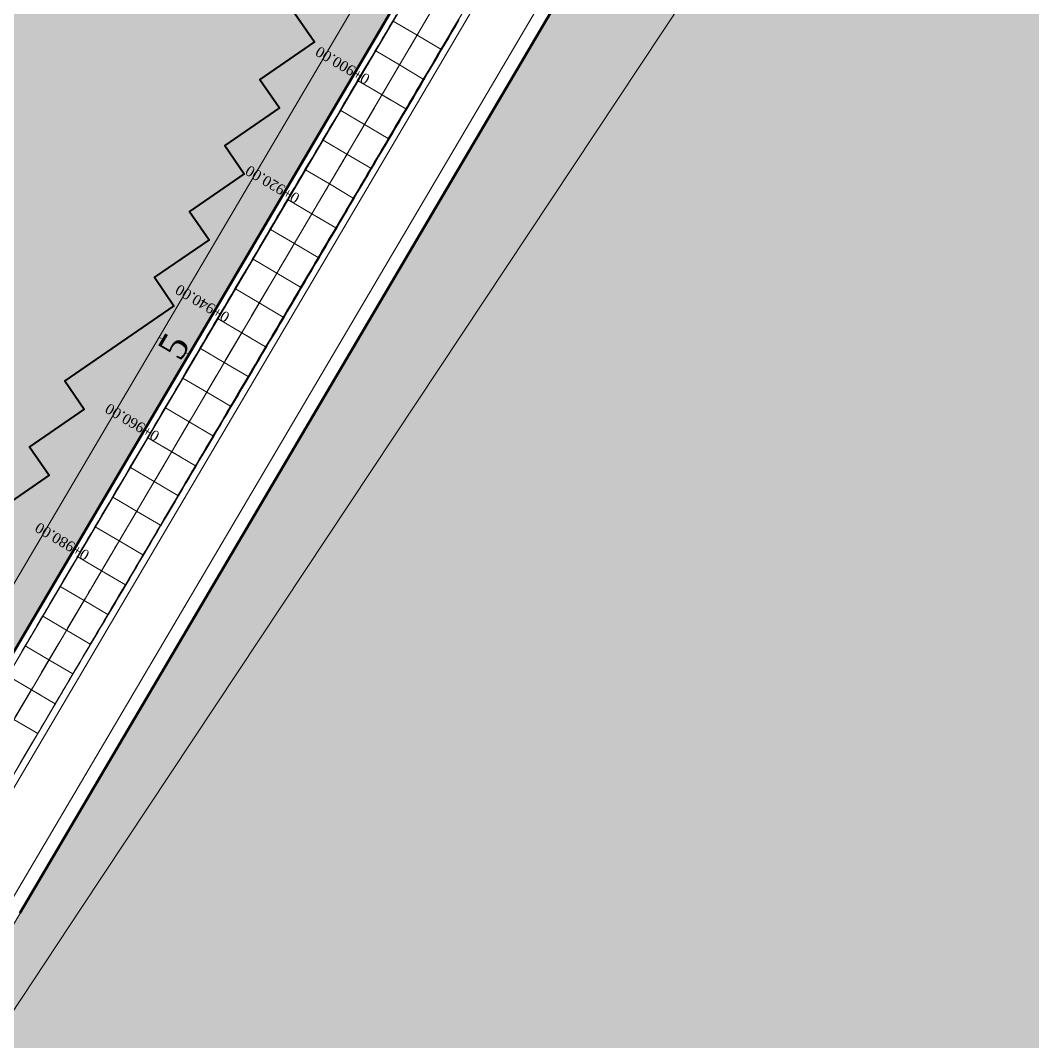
# Model space of a CAD drawing. Header units: metres. Extents: x 478603 to 489313, y 4282657 to 4289463.
# Drawn here: x 479751.8 to 479898.4, y 4286975 to 4287122.8 of the extents above; entities that cross this region are included whole.
import ezdxf

# ---------------------------------------------------------------- set-up
doc = ezdxf.new("R2010")
doc.units = ezdxf.units.M
for name, color, linetype, lineweight in [('ADAKENARI', 18, 'Continuous', 0), ('EKS_5', 5, 'Continuous', 0), ('EKSENLER', 3, 'Continuous', 0), ('HDA_5', 30, 'Continuous', 0), ('HDO_5', 30, 'Continuous', 0), ('KALDIRIM', 11, 'Continuous', 0), ('KDA_5', 150, 'Continuous', 20), ('KDO_5', 150, 'Continuous', 20), ('KYA_5', 1, 'Continuous', 20), ('KYO_5', 1, 'Continuous', 20), ('PARSEL_ALAN', 254, 'Continuous', 0), ('PARSEL_SERA_ALAN', 9, 'Continuous', 40), ('PL_ALİNMAN', 1, 'Continuous', 0), ('PL_ENKESIT', 1, 'Continuous', 0), ('PL_KM', 4, 'Continuous', 0), ('PL_KMYAZI', 30, 'Continuous', 0), ('REFUJ', 63, 'Continuous', 0), ('REVIZE_ONERI_KAM_SNR', 9, 'Continuous', 0), ('ROL_CEPHE', 1, 'Continuous', 0), ('SEV_KYA_HDA', 3, 'Continuous', 0), ('SEV_KYO_HDO', 3, 'Continuous', 0), ('SEV_YKA_KDA', 3, 'Continuous', 0), ('SEV_YKO_KDO', 3, 'Continuous', 0), ('SNR_PLANONAMAA', 233, 'Continuous', 0), ('SNR_YAPIYAK', 18, 'Continuous', 0), ('YKA_5', 33, 'Continuous', 0), ('YKO_5', 33, 'Continuous', 0)]:
    doc.layers.add(name, color=color, linetype=linetype, lineweight=lineweight)
doc.styles.get("Standard").update_dxf_attribs({"font": 'times.ttf'})

msp = doc.modelspace()

# ---------------------------------------------------------------- hatches: boundary and pattern name
at = {"layer": 'PARSEL_ALAN'}
msp.add_hatch(color=256, dxfattribs=at).paths.add_polyline_path([(479643.93, 4287398.76), (479817.89, 4287145.2), (479734.47, 4287003.69), (479687.04, 4286923.22), (479673.05, 4286922.16), (479430.43, 4287218.47), (479426.93, 4287224.91), (479426.05, 4287231.31), (479427.41, 4287242.55), (479428.4, 4287247.28), (479432.51, 4287253.46)])
at = {"layer": 'PARSEL_SERA_ALAN'}
msp.add_hatch(color=256, dxfattribs=at).paths.add_polyline_path([(479636.23, 4287387.16), (479642.76, 4287391.64), (479809.65, 4287148.38), (479801.73, 4287142.95), (479804.56, 4287138.83), (479796.64, 4287133.4), (479799.47, 4287129.27), (479791.55, 4287123.84), (479794.38, 4287119.72), (479786.47, 4287114.29), (479789.3, 4287110.16), (479781.38, 4287104.73), (479784.21, 4287100.61), (479776.29, 4287095.18), (479779.12, 4287091.06), (479771.2, 4287085.63), (479774.03, 4287081.5), (479758.2, 4287070.64), (479761.03, 4287066.52), (479753.11, 4287061.09), (479755.94, 4287056.96), (479748.03, 4287051.53), (479750.85, 4287047.41), (479742.94, 4287041.98), (479745.77, 4287037.86), (479737.85, 4287032.43), (479740.68, 4287028.3), (479732.76, 4287022.87), (479735.59, 4287018.75), (479727.68, 4287013.32), (479730.5, 4287009.19), (479722.59, 4287003.76), (479725.42, 4286999.64), (479717.5, 4286994.21), (479720.33, 4286990.09), (479704.5, 4286979.23), (479707.33, 4286975.1), (479699.41, 4286969.67), (479702.24, 4286965.55), (479694.32, 4286960.12), (479697.15, 4286955.99), (479689.24, 4286950.56), (479692.06, 4286946.44), (479684.15, 4286941.01), (479686.98, 4286936.89), (479679.06, 4286931.46), (479650.77, 4286972.69), (479642.86, 4286967.25), (479577.8, 4287062.08), (479569.88, 4287056.65), (479507.65, 4287147.36), (479499.74, 4287141.93), (479434.68, 4287236.75), (479442.6, 4287242.19), (479436.94, 4287250.43)])
at = {"layer": 'REVIZE_ONERI_KAM_SNR'}
msp.add_hatch(color=256, dxfattribs=at).paths.add_polyline_path([(480391.37, 4287736.67), (479958.38, 4287021.55), (479846.66, 4286823.22), (479817.89, 4286807.32), (479678.54, 4286593.14), (479667.02, 4286563.36), (479171.87, 4285664.49), (479060.05, 4285423.5), (478955.18, 4285211.94), (478971.57, 4285181.44), (478973.58, 4285138.06), (478896.83, 4284994.41), (478884.26, 4284953.22), (478871.38, 4284822.15), (478829.64, 4284818.29), (478829.64, 4284859.4), (478806.79, 4284865.48), (478716.87, 4284674.35), (478705.55, 4284645.23), (478602.86, 4284697.15), (478665.09, 4284834.56), (478661.84, 4284859.59), (478721.27, 4284982.03), (478734.09, 4284989.86), (478857.78, 4285241.35), (478838.86, 4285277.85), (478831.67, 4285382.6), (478866.61, 4285387.39), (478882.65, 4285289.09), (479341.44, 4286225.89), (479492.42, 4286515.34), (479668.69, 4286852.71), (479834.72, 4287134.36), (480316.15, 4287820.51), (480353.75, 4287856.55), (480321.39, 4287969.42), (480358.64, 4287985.06), (480384.47, 4287906.35), (480463.86, 4288018.44), (480598.66, 4288207.44), (480775.09, 4288481.28), (480856.22, 4288581.77), (481195.87, 4289025.92), (481277.92, 4288967.09), (481191.32, 4288856.62), (480684.78, 4288177.97), (480420.91, 4287781.11), (480447.15, 4287667.53), (480456.56, 4287584.46), (480422.31, 4287581.55), (480417.61, 4287623.09), (480404.49, 4287679.88)])

# ---------------------------------------------------------------- linework, layer by layer
at = {"layer": 'ADAKENARI', "lineweight": 200}
for p, q in [((479817.89, 4287145.2), (479734.47, 4287003.69)), ((479751.7, 4286993.54), (479834.72, 4287134.36))]:
    msp.add_line(p, q, dxfattribs=at)
at = {"layer": 'EKS_5'}
for p in [(479809.25, 4287120.68, 931.88), (479806.71, 4287116.37, 931.89), (479804.17, 4287112.07, 931.9), (479801.63, 4287107.76, 931.91), (479799.09, 4287103.45, 931.92), (479796.55, 4287099.14, 931.93), (479794.01, 4287094.84, 931.94), (479791.47, 4287090.53, 931.95), (479788.93, 4287086.22, 931.96), (479786.39, 4287081.92, 931.98), (479783.85, 4287077.61, 931.99), (479781.31, 4287073.3, 932), (479778.77, 4287068.99, 932.01), (479776.24, 4287064.69, 932.02), (479773.7, 4287060.38, 932.03), (479771.16, 4287056.07, 932.04), (479768.62, 4287051.76, 932.05), (479766.08, 4287047.46, 932.06), (479763.54, 4287043.15, 932.07), (479761, 4287038.84, 932.08), (479758.46, 4287034.54, 932.09), (479755.92, 4287030.23, 932.1), (479753.38, 4287025.92, 932.11)]:
    msp.add_point(p, dxfattribs=at)
at = {"layer": 'EKSENLER'}
msp.add_line((479738.98, 4287001.49), (479822.1, 4287142.49), dxfattribs=at)
at = {"layer": 'HDA_5'}
msp.add_polyline3d([(479806.3, 4287123.58, 931.75), (479805.79, 4287122.72, 931.75), (479805.28, 4287121.86, 931.75), (479804.78, 4287120.99, 931.76), (479804.27, 4287120.13, 931.76), (479803.76, 4287119.27, 931.76), (479803.25, 4287118.41, 931.76), (479802.74, 4287117.55, 931.76), (479802.24, 4287116.69, 931.77), (479801.73, 4287115.83, 931.77), (479801.22, 4287114.96, 931.77), (479800.71, 4287114.1, 931.77), (479800.2, 4287113.24, 931.77), (479799.7, 4287112.38, 931.78), (479799.19, 4287111.52, 931.78), (479798.68, 4287110.66, 931.78), (479798.17, 4287109.8, 931.78), (479797.67, 4287108.93, 931.79), (479797.16, 4287108.07, 931.79), (479796.65, 4287107.21, 931.79), (479796.14, 4287106.35, 931.79), (479795.63, 4287105.49, 931.79), (479795.13, 4287104.63, 931.8), (479794.62, 4287103.77, 931.8), (479794.11, 4287102.9, 931.8), (479793.6, 4287102.04, 931.8), (479793.09, 4287101.18, 931.8), (479792.59, 4287100.32, 931.81), (479792.08, 4287099.46, 931.81), (479791.57, 4287098.6, 931.81), (479791.06, 4287097.74, 931.81), (479790.56, 4287096.87, 931.81), (479790.05, 4287096.01, 931.82), (479789.54, 4287095.15, 931.82), (479789.03, 4287094.29, 931.82), (479788.52, 4287093.43, 931.82), (479788.02, 4287092.57, 931.82), (479787.51, 4287091.71, 931.83), (479787, 4287090.84, 931.83), (479786.49, 4287089.98, 931.83), (479785.99, 4287089.12, 931.83), (479785.48, 4287088.26, 931.83), (479784.97, 4287087.4, 931.84), (479784.46, 4287086.54, 931.84), (479783.95, 4287085.68, 931.84), (479783.45, 4287084.81, 931.84), (479782.94, 4287083.95, 931.85), (479782.43, 4287083.09, 931.85), (479781.92, 4287082.23, 931.85), (479781.41, 4287081.37, 931.85), (479780.91, 4287080.51, 931.85), (479780.4, 4287079.64, 931.86), (479779.89, 4287078.78, 931.86), (479779.38, 4287077.92, 931.86), (479778.88, 4287077.06, 931.86), (479778.37, 4287076.2, 931.86), (479777.86, 4287075.34, 931.87), (479777.35, 4287074.48, 931.87), (479776.84, 4287073.61, 931.87), (479776.34, 4287072.75, 931.87), (479775.83, 4287071.89, 931.87), (479775.32, 4287071.03, 931.88), (479774.81, 4287070.17, 931.88), (479774.3, 4287069.31, 931.88), (479773.8, 4287068.45, 931.88), (479773.29, 4287067.58, 931.88), (479772.78, 4287066.72, 931.89), (479772.27, 4287065.86, 931.89), (479771.77, 4287065, 931.89), (479771.26, 4287064.14, 931.89), (479770.75, 4287063.28, 931.89), (479770.24, 4287062.42, 931.9), (479769.73, 4287061.55, 931.9), (479769.23, 4287060.69, 931.9), (479768.72, 4287059.83, 931.9), (479768.21, 4287058.97, 931.9), (479767.7, 4287058.11, 931.91), (479767.2, 4287057.25, 931.91), (479766.69, 4287056.39, 931.91), (479766.18, 4287055.52, 931.91), (479765.67, 4287054.66, 931.92), (479765.16, 4287053.8, 931.92), (479764.66, 4287052.94, 931.92), (479764.15, 4287052.08, 931.92), (479763.64, 4287051.22, 931.92), (479763.13, 4287050.36, 931.93), (479762.62, 4287049.49, 931.93), (479762.12, 4287048.63, 931.93), (479761.61, 4287047.77, 931.93), (479761.1, 4287046.91, 931.93), (479760.59, 4287046.05, 931.94), (479760.09, 4287045.19, 931.94), (479759.58, 4287044.33, 931.94), (479759.07, 4287043.46, 931.94), (479758.56, 4287042.6, 931.94), (479758.05, 4287041.74, 931.95), (479757.55, 4287040.88, 931.95), (479757.04, 4287040.02, 931.95), (479756.53, 4287039.16, 931.95), (479756.02, 4287038.3, 931.95), (479755.51, 4287037.43, 931.96), (479755.01, 4287036.57, 931.96), (479754.64, 4287035.96, 931.99)], dxfattribs=at)
for p in [(479805.79, 4287122.72, 931.75), (479803.25, 4287118.41, 931.76), (479800.71, 4287114.1, 931.77), (479798.17, 4287109.8, 931.78), (479795.63, 4287105.49, 931.79), (479793.09, 4287101.18, 931.8), (479790.56, 4287096.87, 931.81), (479788.02, 4287092.57, 931.82), (479785.48, 4287088.26, 931.83), (479782.94, 4287083.95, 931.85), (479780.4, 4287079.64, 931.86), (479777.86, 4287075.34, 931.87), (479775.32, 4287071.03, 931.88), (479772.78, 4287066.72, 931.89), (479770.24, 4287062.42, 931.9), (479767.7, 4287058.11, 931.91), (479765.16, 4287053.8, 931.92), (479762.62, 4287049.49, 931.93), (479760.09, 4287045.19, 931.94), (479757.55, 4287040.88, 931.95), (479755.01, 4287036.57, 931.96)]:
    msp.add_point(p, dxfattribs=at)
at = {"layer": 'HDO_5'}
msp.add_polyline3d([(479815.24, 4287122.95, 931.74), (479814.73, 4287122.09, 931.74), (479814.22, 4287121.23, 931.75), (479813.72, 4287120.37, 931.75), (479813.21, 4287119.51, 931.75), (479812.7, 4287118.64, 931.75), (479812.19, 4287117.78, 931.75), (479811.68, 4287116.92, 931.76), (479811.18, 4287116.06, 931.76), (479810.67, 4287115.2, 931.76), (479810.16, 4287114.34, 931.76), (479809.65, 4287113.48, 931.76), (479809.14, 4287112.61, 931.77), (479808.64, 4287111.75, 931.77), (479808.13, 4287110.89, 931.77), (479807.62, 4287110.03, 931.77), (479807.11, 4287109.17, 931.77), (479806.61, 4287108.31, 931.78), (479806.1, 4287107.45, 931.78), (479805.59, 4287106.58, 931.78), (479805.08, 4287105.72, 931.78), (479804.57, 4287104.86, 931.79), (479804.07, 4287104, 931.79), (479803.56, 4287103.14, 931.79), (479803.05, 4287102.28, 931.79), (479802.54, 4287101.42, 931.79), (479802.03, 4287100.55, 931.8), (479801.53, 4287099.69, 931.8), (479801.02, 4287098.83, 931.8), (479800.51, 4287097.97, 931.8), (479800, 4287097.11, 931.8), (479799.5, 4287096.25, 931.81), (479798.99, 4287095.39, 931.81), (479798.48, 4287094.52, 931.81), (479797.97, 4287093.66, 931.81), (479797.46, 4287092.8, 931.81), (479796.96, 4287091.94, 931.82), (479796.45, 4287091.08, 931.82), (479795.94, 4287090.22, 931.82), (479795.43, 4287089.36, 931.82), (479794.93, 4287088.49, 931.82), (479794.42, 4287087.63, 931.83), (479793.91, 4287086.77, 931.83), (479793.4, 4287085.91, 931.83), (479792.89, 4287085.05, 931.83), (479792.39, 4287084.19, 931.83), (479791.88, 4287083.33, 931.84), (479791.37, 4287082.46, 931.84), (479790.86, 4287081.6, 931.84), (479790.35, 4287080.74, 931.84), (479789.85, 4287079.88, 931.85), (479789.34, 4287079.02, 931.85), (479788.83, 4287078.16, 931.85), (479788.32, 4287077.3, 931.85), (479787.82, 4287076.43, 931.85), (479787.31, 4287075.57, 931.86), (479786.8, 4287074.71, 931.86), (479786.29, 4287073.85, 931.86), (479785.78, 4287072.99, 931.86), (479785.28, 4287072.13, 931.86), (479784.77, 4287071.26, 931.87), (479784.26, 4287070.4, 931.87), (479783.75, 4287069.54, 931.87), (479783.25, 4287068.68, 931.87), (479782.74, 4287067.82, 931.87), (479782.23, 4287066.96, 931.88), (479781.72, 4287066.1, 931.88), (479781.21, 4287065.23, 931.88), (479780.71, 4287064.37, 931.88), (479780.2, 4287063.51, 931.88), (479779.69, 4287062.65, 931.89), (479779.18, 4287061.79, 931.89), (479778.67, 4287060.93, 931.89), (479778.17, 4287060.07, 931.89), (479777.66, 4287059.2, 931.89), (479777.15, 4287058.34, 931.9), (479776.64, 4287057.48, 931.9), (479776.14, 4287056.62, 931.9), (479775.63, 4287055.76, 931.9), (479775.12, 4287054.9, 931.9), (479774.61, 4287054.04, 931.91), (479774.1, 4287053.17, 931.91), (479773.6, 4287052.31, 931.91), (479773.09, 4287051.45, 931.91), (479772.58, 4287050.59, 931.92), (479772.07, 4287049.73, 931.92), (479771.56, 4287048.87, 931.92), (479771.06, 4287048.01, 931.92), (479770.55, 4287047.14, 931.92), (479770.04, 4287046.28, 931.93), (479769.53, 4287045.42, 931.93), (479769.03, 4287044.56, 931.93), (479768.52, 4287043.7, 931.93), (479768.01, 4287042.84, 931.93), (479767.5, 4287041.98, 931.94), (479766.99, 4287041.11, 931.94), (479766.49, 4287040.25, 931.94), (479765.98, 4287039.39, 931.94), (479765.47, 4287038.53, 931.94), (479764.96, 4287037.67, 931.95), (479764.46, 4287036.81, 931.95), (479763.95, 4287035.95, 931.95), (479763.44, 4287035.08, 931.95), (479762.93, 4287034.22, 931.95), (479762.42, 4287033.36, 931.96), (479761.92, 4287032.5, 931.96), (479761.41, 4287031.64, 931.96), (479760.9, 4287030.78, 931.96), (479760.39, 4287029.92, 931.96), (479759.88, 4287029.05, 931.97), (479759.38, 4287028.19, 931.97), (479758.87, 4287027.33, 931.97), (479758.36, 4287026.47, 931.97), (479757.85, 4287025.61, 931.97), (479757.35, 4287024.75, 931.98), (479756.84, 4287023.88, 931.98), (479755.6, 4287021.79, 932.06)], dxfattribs=at)
for p in [(479812.7, 4287118.64, 931.75), (479810.16, 4287114.34, 931.76), (479807.62, 4287110.03, 931.77), (479805.08, 4287105.72, 931.78), (479802.54, 4287101.42, 931.79), (479800, 4287097.11, 931.8), (479797.46, 4287092.8, 931.81), (479794.93, 4287088.49, 931.82), (479792.39, 4287084.19, 931.83), (479789.85, 4287079.88, 931.85), (479787.31, 4287075.57, 931.86), (479784.77, 4287071.26, 931.87), (479782.23, 4287066.96, 931.88), (479779.69, 4287062.65, 931.89), (479777.15, 4287058.34, 931.9), (479774.61, 4287054.04, 931.91), (479772.07, 4287049.73, 931.92), (479769.53, 4287045.42, 931.93), (479766.99, 4287041.11, 931.94), (479764.46, 4287036.81, 931.95), (479761.92, 4287032.5, 931.96), (479759.38, 4287028.19, 931.97), (479756.84, 4287023.88, 931.98)]:
    msp.add_point(p, dxfattribs=at)
at = {"layer": 'KALDIRIM'}
for p, q in [((479818.69, 4287144.59), (479735.34, 4287003.18)), ((479742.43, 4286999.46), (479825.47, 4287140.32)), ((479751.81, 4286993.72), (479789.61, 4287057.83))]:
    msp.add_line(p, q, dxfattribs=at)
at = {"layer": 'KDA_5'}
msp.add_polyline3d([(479753.34, 4287033.72, 932.02), (479753.2, 4287033.49, 932), (479753.06, 4287033.26, 931.98), (479752.92, 4287033.01, 931.95), (479752.74, 4287032.71, 931.93), (479752.47, 4287032.26, 931.89), (479752.05, 4287031.55, 931.87), (479751.54, 4287030.69, 931.85)], dxfattribs=at)
msp.add_point((479752.47, 4287032.26, 931.89), dxfattribs=at)
at = {"layer": 'KDO_5'}
msp.add_polyline3d([(479754.35, 4287019.69, 932.04), (479754.4, 4287019.77, 932.02), (479754.44, 4287019.83, 932.01), (479754.46, 4287019.87, 932), (479754.44, 4287019.83, 931.99), (479754.29, 4287019.58, 931.94), (479753.91, 4287018.94, 931.93), (479753.41, 4287018.08, 931.92), (479752.86, 4287017.15, 931.91), (479752.3, 4287016.21, 931.89), (479751.75, 4287015.28, 931.88)], dxfattribs=at)
msp.add_point((479754.29, 4287019.58, 931.94), dxfattribs=at)
at = {"layer": 'KYA_5'}
msp.add_polyline3d([(479806.23, 4287123.62, 932.54), (479805.72, 4287122.76, 932.55), (479805.21, 4287121.9, 932.56), (479804.7, 4287121.04, 932.58), (479804.2, 4287120.18, 932.6), (479803.69, 4287119.31, 932.61), (479803.18, 4287118.45, 932.63), (479802.67, 4287117.6, 932.67), (479802.15, 4287116.74, 932.72), (479801.64, 4287115.88, 932.76), (479801.13, 4287115.02, 932.81), (479800.62, 4287114.16, 932.85), (479800.12, 4287113.29, 932.78), (479799.61, 4287112.43, 932.72), (479799.11, 4287111.56, 932.65), (479798.61, 4287110.7, 932.59), (479798.11, 4287109.83, 932.52), (479797.6, 4287108.97, 932.55), (479797.09, 4287108.11, 932.58), (479796.58, 4287107.25, 932.6), (479796.07, 4287106.39, 932.63), (479795.56, 4287105.53, 932.66), (479795.05, 4287104.67, 932.69), (479794.54, 4287103.81, 932.72), (479794.03, 4287102.95, 932.75), (479793.52, 4287102.09, 932.78), (479793.01, 4287101.23, 932.81), (479792.5, 4287100.37, 932.81), (479791.99, 4287099.51, 932.82), (479791.48, 4287098.65, 932.82), (479790.98, 4287097.79, 932.83), (479790.47, 4287096.93, 932.83), (479789.96, 4287096.06, 932.81), (479789.46, 4287095.2, 932.78), (479788.95, 4287094.34, 932.76), (479788.45, 4287093.47, 932.73), (479787.94, 4287092.61, 932.71), (479787.43, 4287091.75, 932.69), (479786.93, 4287090.89, 932.67), (479786.42, 4287090.02, 932.66), (479785.92, 4287089.16, 932.64), (479785.41, 4287088.3, 932.62), (479784.9, 4287087.44, 932.63), (479784.39, 4287086.58, 932.65), (479783.88, 4287085.72, 932.66), (479783.38, 4287084.86, 932.67), (479782.87, 4287083.99, 932.68), (479782.36, 4287083.13, 932.7), (479781.85, 4287082.27, 932.71), (479781.34, 4287081.41, 932.73), (479780.83, 4287080.55, 932.75), (479780.32, 4287079.69, 932.77), (479779.81, 4287078.83, 932.74), (479779.31, 4287077.97, 932.72), (479778.8, 4287077.1, 932.69), (479778.3, 4287076.24, 932.67), (479777.79, 4287075.38, 932.64), (479777.29, 4287074.51, 932.62), (479776.78, 4287073.65, 932.59), (479776.28, 4287072.79, 932.57), (479775.77, 4287071.93, 932.54), (479775.27, 4287071.06, 932.52), (479774.76, 4287070.2, 932.5), (479774.25, 4287069.34, 932.48), (479773.75, 4287068.48, 932.46), (479773.24, 4287067.61, 932.45), (479772.73, 4287066.75, 932.43), (479772.23, 4287065.89, 932.42), (479771.72, 4287065.03, 932.42), (479771.21, 4287064.17, 932.41), (479770.71, 4287063.3, 932.4), (479770.2, 4287062.44, 932.4), (479769.69, 4287061.58, 932.39), (479769.19, 4287060.72, 932.38), (479768.68, 4287059.86, 932.37), (479768.17, 4287058.99, 932.37), (479767.66, 4287058.13, 932.36), (479767.16, 4287057.27, 932.36), (479766.65, 4287056.41, 932.36), (479766.14, 4287055.55, 932.36), (479765.63, 4287054.69, 932.36), (479765.13, 4287053.82, 932.35), (479764.62, 4287052.96, 932.35), (479764.11, 4287052.1, 932.35), (479763.6, 4287051.24, 932.35), (479763.1, 4287050.38, 932.34), (479762.59, 4287049.52, 932.34), (479762.08, 4287048.65, 932.33), (479761.57, 4287047.79, 932.32), (479761.07, 4287046.93, 932.31), (479760.56, 4287046.07, 932.3), (479760.05, 4287045.21, 932.3), (479759.55, 4287044.35, 932.27), (479759.05, 4287043.49, 932.24), (479758.54, 4287042.63, 932.21), (479758.04, 4287041.76, 932.18), (479757.53, 4287040.89, 932.15), (479757.01, 4287040, 932.12), (479756.49, 4287039.11, 932.08), (479755.97, 4287038.22, 932.05), (479755.46, 4287037.36, 932.02), (479755, 4287036.57, 931.99), (479754.62, 4287035.92, 931.99), (479754.29, 4287035.35, 932), (479753.97, 4287034.8, 932), (479753.65, 4287034.26, 932.01), (479753.34, 4287033.72, 932.02)], dxfattribs=at)
for p in [(479805.72, 4287122.76, 932.55), (479803.18, 4287118.45, 932.63), (479800.62, 4287114.16, 932.85), (479798.11, 4287109.83, 932.52), (479795.56, 4287105.53, 932.66), (479793.01, 4287101.23, 932.81), (479790.47, 4287096.93, 932.83), (479787.94, 4287092.61, 932.71), (479785.41, 4287088.3, 932.62), (479782.87, 4287083.99, 932.68), (479780.32, 4287079.69, 932.77), (479777.79, 4287075.38, 932.64), (479775.27, 4287071.06, 932.52), (479772.73, 4287066.75, 932.43), (479770.2, 4287062.44, 932.4), (479767.66, 4287058.13, 932.36), (479765.13, 4287053.82, 932.35), (479762.59, 4287049.52, 932.34), (479760.05, 4287045.21, 932.3), (479757.53, 4287040.89, 932.15), (479755, 4287036.57, 931.99)]:
    msp.add_point(p, dxfattribs=at)
at = {"layer": 'KYO_5'}
msp.add_polyline3d([(479815.35, 4287122.89, 933), (479814.84, 4287122.03, 933.01), (479814.33, 4287121.16, 933.02), (479813.83, 4287120.3, 933.03), (479813.32, 4287119.44, 933.04), (479812.81, 4287118.58, 933.04), (479812.3, 4287117.72, 933.06), (479811.8, 4287116.86, 933.08), (479811.29, 4287115.99, 933.1), (479810.78, 4287115.13, 933.11), (479810.28, 4287114.27, 933.13), (479809.77, 4287113.4, 933.17), (479809.27, 4287112.54, 933.22), (479808.77, 4287111.68, 933.26), (479808.26, 4287110.81, 933.31), (479807.76, 4287109.95, 933.35), (479807.25, 4287109.09, 933.33), (479806.74, 4287108.23, 933.31), (479806.23, 4287107.37, 933.29), (479805.72, 4287106.51, 933.28), (479805.21, 4287105.65, 933.26), (479804.7, 4287104.79, 933.23), (479804.19, 4287103.93, 933.21), (479803.68, 4287103.07, 933.18), (479803.17, 4287102.21, 933.16), (479802.66, 4287101.35, 933.14), (479802.15, 4287100.49, 933.16), (479801.65, 4287099.62, 933.18), (479801.14, 4287098.76, 933.21), (479800.63, 4287097.9, 933.23), (479800.13, 4287097.03, 933.26), (479799.62, 4287096.17, 933.27), (479799.12, 4287095.31, 933.29), (479798.61, 4287094.45, 933.31), (479798.1, 4287093.59, 933.33), (479797.6, 4287092.72, 933.34), (479797.09, 4287091.86, 933.34), (479796.58, 4287091, 933.35), (479796.07, 4287090.14, 933.35), (479795.56, 4287089.28, 933.35), (479795.06, 4287088.42, 933.35), (479794.55, 4287087.56, 933.35), (479794.04, 4287086.69, 933.34), (479793.53, 4287085.83, 933.34), (479793.02, 4287084.97, 933.33), (479792.51, 4287084.11, 933.33), (479792.01, 4287083.25, 933.33), (479791.5, 4287082.39, 933.33), (479790.99, 4287081.53, 933.33), (479790.48, 4287080.67, 933.33), (479789.97, 4287079.8, 933.33), (479789.47, 4287078.94, 933.32), (479788.96, 4287078.08, 933.31), (479788.45, 4287077.22, 933.3), (479787.94, 4287076.36, 933.29), (479787.43, 4287075.5, 933.28), (479786.92, 4287074.64, 933.28), (479786.41, 4287073.78, 933.27), (479785.91, 4287072.92, 933.26), (479785.4, 4287072.06, 933.26), (479784.89, 4287071.19, 933.25), (479784.38, 4287070.33, 933.24), (479783.87, 4287069.47, 933.23), (479783.36, 4287068.61, 933.21), (479782.85, 4287067.75, 933.2), (479782.34, 4287066.89, 933.18), (479781.83, 4287066.03, 933.15), (479781.32, 4287065.17, 933.12), (479780.81, 4287064.31, 933.09), (479780.3, 4287063.45, 933.07), (479779.79, 4287062.59, 933.04), (479779.28, 4287061.73, 933.01), (479778.77, 4287060.87, 932.99), (479778.26, 4287060.01, 932.97), (479777.75, 4287059.15, 932.95), (479777.24, 4287058.29, 932.93), (479776.73, 4287057.43, 932.91), (479776.22, 4287056.57, 932.9), (479775.71, 4287055.71, 932.88), (479775.2, 4287054.85, 932.87), (479774.69, 4287053.99, 932.85), (479774.18, 4287053.13, 932.84), (479773.67, 4287052.27, 932.82), (479773.17, 4287051.41, 932.81), (479772.66, 4287050.55, 932.79), (479772.15, 4287049.68, 932.78), (479771.64, 4287048.82, 932.78), (479771.13, 4287047.96, 932.77), (479770.62, 4287047.1, 932.77), (479770.11, 4287046.24, 932.77), (479769.61, 4287045.38, 932.77), (479769.1, 4287044.52, 932.77), (479768.59, 4287043.66, 932.77), (479768.08, 4287042.79, 932.77), (479767.57, 4287041.93, 932.76), (479767.07, 4287041.07, 932.76), (479766.56, 4287040.21, 932.76), (479766.05, 4287039.35, 932.75), (479765.54, 4287038.49, 932.74), (479765.03, 4287037.63, 932.73), (479764.52, 4287036.77, 932.73), (479764.01, 4287035.91, 932.67), (479763.5, 4287035.05, 932.61), (479762.98, 4287034.19, 932.56), (479762.47, 4287033.33, 932.5), (479761.96, 4287032.47, 932.45), (479761.45, 4287031.62, 932.4), (479760.93, 4287030.76, 932.36), (479760.42, 4287029.9, 932.31), (479759.91, 4287029.04, 932.27), (479759.4, 4287028.18, 932.23), (479758.89, 4287027.32, 932.2), (479758.38, 4287026.46, 932.17), (479757.86, 4287025.59, 932.14), (479757.35, 4287024.73, 932.1), (479756.85, 4287023.88, 932.07), (479756.34, 4287023.04, 932.07), (479755.85, 4287022.2, 932.06), (479755.35, 4287021.36, 932.05), (479754.85, 4287020.53, 932.05), (479754.35, 4287019.69, 932.04)], dxfattribs=at)
for p in [(479812.81, 4287118.58, 933.04), (479810.28, 4287114.27, 933.13), (479807.76, 4287109.95, 933.35), (479805.21, 4287105.65, 933.26), (479802.66, 4287101.35, 933.14), (479800.13, 4287097.03, 933.26), (479797.6, 4287092.72, 933.34), (479795.06, 4287088.42, 933.35), (479792.51, 4287084.11, 933.33), (479789.97, 4287079.8, 933.33), (479787.43, 4287075.5, 933.28), (479784.89, 4287071.19, 933.25), (479782.34, 4287066.89, 933.18), (479779.79, 4287062.59, 933.04), (479777.24, 4287058.29, 932.93), (479774.69, 4287053.99, 932.85), (479772.15, 4287049.68, 932.78), (479769.61, 4287045.38, 932.77), (479767.07, 4287041.07, 932.76), (479764.52, 4287036.77, 932.73), (479761.96, 4287032.47, 932.45), (479759.4, 4287028.18, 932.23), (479756.85, 4287023.88, 932.07)]:
    msp.add_point(p, dxfattribs=at)
at = {"layer": 'PARSEL_ALAN'}
for points in [[(479643.93, 4287398.76, 927.06), (479817.89, 4287145.2, 932.32), (479734.47, 4287003.69, 930.59), (479687.04, 4286923.22, 931.9), (479673.05, 4286922.16, 931.52), (479430.43, 4287218.47, 921.01), (479426.93, 4287224.91, 920.71), (479426.05, 4287231.31, 920.46), (479427.41, 4287242.55, 919.64), (479428.4, 4287247.28, 919.2), (479432.51, 4287253.46, 918.59), (479643.93, 4287398.76, 927.06)], [(479643.93, 4287398.76, 0), (479817.89, 4287145.2, 0), (479734.47, 4287003.69, 0), (479687.04, 4286923.22, 0), (479673.05, 4286922.16, 0), (479430.43, 4287218.47, 0), (479426.93, 4287224.91, 0), (479426.05, 4287231.31, 0), (479427.41, 4287242.55, 0), (479428.4, 4287247.28, 0), (479432.51, 4287253.46, 0), (479643.93, 4287398.76, 0)]]:
    msp.add_polyline3d(points, close=True, dxfattribs=at)
at = {"layer": 'PARSEL_SERA_ALAN'}
msp.add_polyline3d([(479791.55, 4287123.84, 0), (479794.38, 4287119.72, 0), (479786.47, 4287114.29, 0), (479789.3, 4287110.16, 0), (479781.38, 4287104.73, 0), (479784.21, 4287100.61, 0), (479776.29, 4287095.18, 0), (479779.12, 4287091.06, 0), (479771.2, 4287085.63, 0), (479774.03, 4287081.5, 0), (479758.2, 4287070.64, 0), (479761.03, 4287066.52, 0), (479753.11, 4287061.09, 0), (479755.94, 4287056.96, 0), (479748.03, 4287051.53, 0)], dxfattribs=at)
msp.add_polyline3d([(479791.55, 4287123.84, 0), (479794.38, 4287119.72, 0), (479786.47, 4287114.29, 0), (479789.3, 4287110.16, 0), (479781.38, 4287104.73, 0), (479784.21, 4287100.61, 0), (479776.29, 4287095.18, 0), (479779.12, 4287091.06, 0), (479771.2, 4287085.63, 0), (479774.03, 4287081.5, 0), (479758.2, 4287070.64, 0), (479761.03, 4287066.52, 0), (479753.11, 4287061.09, 0), (479755.94, 4287056.96, 0), (479748.03, 4287051.53, 0)], dxfattribs=at)
at = {"layer": 'PL_ALİNMAN'}
for p, q in [((479810.67, 4287123.1), (479808.13, 4287118.8)), ((479807.63, 4287117.94), (479807.37, 4287117.51)), ((479806.87, 4287116.64), (479804.33, 4287112.34)), ((479803.06, 4287110.18), (479800.52, 4287105.88)), ((479803.82, 4287111.48), (479803.56, 4287111.04)), ((479800.01, 4287105.01), (479799.76, 4287104.58)), ((479799.25, 4287103.72), (479796.71, 4287099.41)), ((479796.2, 4287098.55), (479795.95, 4287098.12)), ((479795.44, 4287097.26), (479792.9, 4287092.95)), ((479792.39, 4287092.09), (479792.14, 4287091.66)), ((479791.63, 4287090.8), (479789.09, 4287086.49)), ((479788.58, 4287085.63), (479788.33, 4287085.2)), ((479787.82, 4287084.34), (479785.28, 4287080.03)), ((479784.77, 4287079.17), (479784.52, 4287078.74)), ((479784.01, 4287077.88), (479781.47, 4287073.57)), ((479780.97, 4287072.71), (479780.71, 4287072.28)), ((479780.2, 4287071.42), (479777.66, 4287067.11)), ((479777.16, 4287066.25), (479776.9, 4287065.82)), ((479776.39, 4287064.96), (479773.86, 4287060.65)), ((479772.59, 4287058.5), (479770.05, 4287054.19)), ((479773.35, 4287059.79), (479773.09, 4287059.36)), ((479769.54, 4287053.33), (479769.29, 4287052.9)), ((479768.78, 4287052.03), (479766.24, 4287047.73)), ((479765.73, 4287046.87), (479765.48, 4287046.44)), ((479764.97, 4287045.57), (479762.43, 4287041.27)), ((479761.92, 4287040.41), (479761.67, 4287039.97)), ((479761.16, 4287039.11), (479758.62, 4287034.81)), ((479758.11, 4287033.94), (479757.86, 4287033.51)), ((479757.35, 4287032.65), (479754.81, 4287028.34)), ((479754.3, 4287027.48), (479754.05, 4287027.05)), ((479753.54, 4287026.19), (479751, 4287021.88))]:
    msp.add_line(p, q, dxfattribs=at)
at = {"layer": 'PL_ENKESIT'}
for points in [[(479812.81, 4287118.58, 933.04), (479812.7, 4287118.64, 931.75), (479812.69, 4287118.65, 931.8), (479809.25, 4287120.68, 931.88), (479805.8, 4287122.71, 931.8), (479805.79, 4287122.72, 931.75), (479805.72, 4287122.76, 932.55)], [(479810.28, 4287114.27, 933.13), (479810.16, 4287114.34, 931.76), (479810.15, 4287114.34, 931.81), (479806.71, 4287116.37, 931.89), (479803.26, 4287118.41, 931.81), (479803.25, 4287118.41, 931.76), (479803.18, 4287118.45, 932.63)], [(479807.76, 4287109.95, 933.35), (479807.62, 4287110.03, 931.77), (479807.61, 4287110.04, 931.82), (479804.17, 4287112.07, 931.9), (479800.72, 4287114.1, 931.82), (479800.71, 4287114.1, 931.77), (479800.62, 4287114.16, 932.85)], [(479805.21, 4287105.65, 933.26), (479805.08, 4287105.72, 931.78), (479805.07, 4287105.73, 931.83), (479801.63, 4287107.76, 931.91), (479798.18, 4287109.79, 931.83), (479798.17, 4287109.8, 931.78), (479798.11, 4287109.83, 932.52)], [(479802.66, 4287101.35, 933.14), (479802.54, 4287101.42, 931.79), (479802.53, 4287101.42, 931.84), (479799.09, 4287103.45, 931.92), (479795.64, 4287105.48, 931.84), (479795.63, 4287105.49, 931.79), (479795.56, 4287105.53, 932.66)], [(479800.13, 4287097.03, 933.26), (479800, 4287097.11, 931.8), (479800, 4287097.11, 931.85), (479796.55, 4287099.14, 931.93), (479793.1, 4287101.18, 931.85), (479793.09, 4287101.18, 931.8), (479793.01, 4287101.23, 932.81)], [(479797.6, 4287092.72, 933.34), (479797.46, 4287092.8, 931.81), (479797.46, 4287092.81, 931.86), (479794.01, 4287094.84, 931.94), (479790.56, 4287096.87, 931.86), (479790.56, 4287096.87, 931.81), (479790.47, 4287096.93, 932.83)], [(479795.06, 4287088.42, 933.35), (479794.93, 4287088.49, 931.82), (479794.92, 4287088.5, 931.87), (479791.47, 4287090.53, 931.95), (479788.03, 4287092.56, 931.87), (479788.02, 4287092.57, 931.82), (479787.94, 4287092.61, 932.71)], [(479792.51, 4287084.11, 933.33), (479792.39, 4287084.19, 931.83), (479792.38, 4287084.19, 931.88), (479788.93, 4287086.22, 931.96), (479785.49, 4287088.25, 931.88), (479785.48, 4287088.26, 931.83), (479785.41, 4287088.3, 932.62)], [(479789.97, 4287079.8, 933.33), (479789.85, 4287079.88, 931.85), (479789.84, 4287079.88, 931.9), (479786.39, 4287081.92, 931.98), (479782.95, 4287083.95, 931.9), (479782.94, 4287083.95, 931.85), (479782.87, 4287083.99, 932.68)], [(479787.43, 4287075.5, 933.28), (479787.31, 4287075.57, 931.86), (479787.3, 4287075.58, 931.91), (479783.85, 4287077.61, 931.99), (479780.41, 4287079.64, 931.91), (479780.4, 4287079.64, 931.86), (479780.32, 4287079.69, 932.77)], [(479784.89, 4287071.19, 933.25), (479784.77, 4287071.26, 931.87), (479784.76, 4287071.27, 931.92), (479781.31, 4287073.3, 932), (479777.87, 4287075.33, 931.92), (479777.86, 4287075.34, 931.87), (479777.79, 4287075.38, 932.64)], [(479782.34, 4287066.89, 933.18), (479782.23, 4287066.96, 931.88), (479782.22, 4287066.96, 931.93), (479778.77, 4287068.99, 932.01), (479775.33, 4287071.03, 931.93), (479775.32, 4287071.03, 931.88), (479775.27, 4287071.06, 932.52)], [(479779.79, 4287062.59, 933.04), (479779.69, 4287062.65, 931.89), (479779.68, 4287062.66, 931.94), (479776.24, 4287064.69, 932.02), (479772.79, 4287066.72, 931.94), (479772.78, 4287066.72, 931.89), (479772.73, 4287066.75, 932.43)], [(479777.24, 4287058.29, 932.93), (479777.15, 4287058.34, 931.9), (479777.14, 4287058.35, 931.95), (479773.7, 4287060.38, 932.03), (479770.25, 4287062.41, 931.95), (479770.24, 4287062.42, 931.9), (479770.2, 4287062.44, 932.4)], [(479774.69, 4287053.99, 932.85), (479774.61, 4287054.04, 931.91), (479774.6, 4287054.04, 931.96), (479771.16, 4287056.07, 932.04), (479767.71, 4287058.1, 931.96), (479767.7, 4287058.11, 931.91), (479767.66, 4287058.13, 932.36)], [(479772.15, 4287049.68, 932.78), (479772.07, 4287049.73, 931.92), (479772.06, 4287049.73, 931.97), (479768.62, 4287051.76, 932.05), (479765.17, 4287053.8, 931.97), (479765.16, 4287053.8, 931.92), (479765.13, 4287053.82, 932.35)], [(479769.61, 4287045.38, 932.77), (479769.53, 4287045.42, 931.93), (479769.52, 4287045.43, 931.98), (479766.08, 4287047.46, 932.06), (479762.63, 4287049.49, 931.98), (479762.62, 4287049.49, 931.93), (479762.59, 4287049.52, 932.34)], [(479767.07, 4287041.07, 932.76), (479766.99, 4287041.11, 931.94), (479766.99, 4287041.12, 931.99), (479763.54, 4287043.15, 932.07), (479760.09, 4287045.18, 931.99), (479760.09, 4287045.19, 931.94), (479760.05, 4287045.21, 932.3)], [(479764.52, 4287036.77, 932.73), (479764.46, 4287036.81, 931.95), (479764.45, 4287036.81, 932), (479761, 4287038.84, 932.08), (479757.55, 4287040.87, 932), (479757.55, 4287040.88, 931.95), (479757.53, 4287040.89, 932.15)], [(479761.96, 4287032.47, 932.45), (479761.92, 4287032.5, 931.96), (479761.91, 4287032.5, 932.01), (479758.46, 4287034.54, 932.09), (479755.02, 4287036.57, 932.01), (479755.01, 4287036.57, 931.96), (479755, 4287036.57, 931.99)], [(479759.4, 4287028.18, 932.23), (479759.38, 4287028.19, 931.97), (479759.37, 4287028.2, 932.02), (479755.92, 4287030.23, 932.1), (479752.48, 4287032.26, 932.02), (479752.47, 4287032.26, 931.89)], [(479756.85, 4287023.88, 932.07), (479756.84, 4287023.88, 931.98), (479756.83, 4287023.89, 932.03), (479753.38, 4287025.92, 932.11), (479749.94, 4287027.95, 932.03), (479749.93, 4287027.96, 931.78)], [(479754.29, 4287019.58, 931.94), (479754.29, 4287019.58, 932.04), (479750.84, 4287021.61, 932.12), (479747.4, 4287023.65, 932.04), (479747.38, 4287023.66, 931.57)]]:
    msp.add_polyline3d(points, dxfattribs=at)
at = {"layer": 'PL_KM'}
for p, q in [((479802.87, 4287112.83), (479805.46, 4287111.3)), ((479792.72, 4287095.6), (479795.3, 4287094.08)), ((479782.56, 4287078.37), (479785.15, 4287076.85)), ((479772.4, 4287061.14), (479774.99, 4287059.62)), ((479762.25, 4287043.91), (479764.83, 4287042.39)), ((479752.09, 4287026.68), (479754.68, 4287025.16))]:
    msp.add_line(p, q, dxfattribs=at)
at = {"layer": 'REFUJ'}
for p, q in [((479729.55, 4286975.66), (479826.31, 4287139.78)), ((479749.98, 4286994.55), (479833.04, 4287135.44))]:
    msp.add_line(p, q, dxfattribs=at)
at = {"layer": 'REVIZE_ONERI_KAM_SNR'}
msp.add_polyline3d([(479492.42, 4286515.34, 0), (479668.69, 4286852.71, 0), (479834.72, 4287134.36, 0), (480316.15, 4287820.51, 0), (480353.75, 4287856.55, 0), (480321.39, 4287969.42, 0), (480358.64, 4287985.06, 0), (480384.47, 4287906.35, 0), (480463.86, 4288018.44, 0)], dxfattribs=at)
msp.add_polyline3d([(479492.42, 4286515.34, 0), (479668.69, 4286852.71, 0), (479834.72, 4287134.36, 0), (480316.15, 4287820.51, 0), (480353.75, 4287856.55, 0), (480321.39, 4287969.42, 0), (480358.64, 4287985.06, 0), (480384.47, 4287906.35, 0), (480463.86, 4288018.44, 0)], dxfattribs=at)
msp.add_polyline3d([(479492.42, 4286515.34, 0), (479668.69, 4286852.71, 0), (479834.72, 4287134.36, 0), (480316.15, 4287820.51, 0), (480353.75, 4287856.55, 0), (480321.39, 4287969.42, 0), (480358.64, 4287985.06, 0), (480384.47, 4287906.35, 0), (480463.86, 4288018.44, 0)], dxfattribs=at)
at = {"layer": 'ROL_CEPHE'}
for p, q in [((479771.88, 4287076.98), (479772.22, 4287076.78)), ((479776.18, 4287074.45), (479775.84, 4287074.65))]:
    msp.add_line(p, q, dxfattribs=at)
at = {"layer": 'SEV_KYA_HDA'}
for p, q in [((479805.72, 4287122.76, 932.55), (479805.76, 4287122.74, 932.15)), ((479804.7, 4287121.04, 932.58), (479804.78, 4287120.99, 931.76)), ((479803.69, 4287119.31, 932.61), (479803.72, 4287119.29, 932.19)), ((479802.67, 4287117.6, 932.67), (479802.74, 4287117.55, 931.76)), ((479801.64, 4287115.88, 932.76), (479801.68, 4287115.85, 932.27)), ((479800.62, 4287114.16, 932.85), (479800.71, 4287114.1, 931.77)), ((479799.61, 4287112.43, 932.72), (479799.66, 4287112.4, 932.25)), ((479798.61, 4287110.7, 932.59), (479798.68, 4287110.66, 931.78)), ((479797.6, 4287108.97, 932.55), (479797.63, 4287108.95, 932.17)), ((479796.58, 4287107.25, 932.6), (479796.65, 4287107.21, 931.79)), ((479795.56, 4287105.53, 932.66), (479795.6, 4287105.51, 932.23)), ((479794.54, 4287103.81, 932.72), (479794.62, 4287103.77, 931.8)), ((479793.52, 4287102.09, 932.78), (479793.56, 4287102.07, 932.29)), ((479792.5, 4287100.37, 932.81), (479792.59, 4287100.32, 931.81)), ((479791.48, 4287098.65, 932.82), (479791.53, 4287098.62, 932.32)), ((479790.47, 4287096.93, 932.83), (479790.56, 4287096.87, 931.81)), ((479789.46, 4287095.2, 932.78), (479789.5, 4287095.18, 932.3)), ((479788.45, 4287093.47, 932.73), (479788.52, 4287093.43, 931.82)), ((479787.43, 4287091.75, 932.69), (479787.47, 4287091.73, 932.26)), ((479786.42, 4287090.02, 932.66), (479786.49, 4287089.98, 931.83)), ((479785.41, 4287088.3, 932.62), (479785.44, 4287088.28, 932.23)), ((479784.39, 4287086.58, 932.65), (479784.46, 4287086.54, 931.84)), ((479783.38, 4287084.86, 932.67), (479783.41, 4287084.83, 932.26)), ((479782.36, 4287083.13, 932.7), (479782.43, 4287083.09, 931.85)), ((479781.34, 4287081.41, 932.73), (479781.38, 4287081.39, 932.29)), ((479780.32, 4287079.69, 932.77), (479780.4, 4287079.64, 931.86)), ((479779.31, 4287077.97, 932.72), (479779.35, 4287077.94, 932.29)), ((479778.3, 4287076.24, 932.67), (479778.37, 4287076.2, 931.86)), ((479777.29, 4287074.51, 932.62), (479777.32, 4287074.5, 932.24)), ((479776.28, 4287072.79, 932.57), (479776.34, 4287072.75, 931.87)), ((479775.27, 4287071.06, 932.52), (479775.29, 4287071.05, 932.2)), ((479774.25, 4287069.34, 932.48), (479774.3, 4287069.31, 931.88)), ((479773.24, 4287067.61, 932.45), (479773.27, 4287067.6, 932.17)), ((479772.23, 4287065.89, 932.42), (479772.27, 4287065.86, 931.89)), ((479771.21, 4287064.17, 932.41), (479771.24, 4287064.15, 932.15)), ((479770.2, 4287062.44, 932.4), (479770.24, 4287062.42, 931.9)), ((479769.19, 4287060.72, 932.38), (479769.21, 4287060.71, 932.14)), ((479768.17, 4287058.99, 932.37), (479768.21, 4287058.97, 931.9)), ((479767.16, 4287057.27, 932.36), (479767.18, 4287057.26, 932.13)), ((479766.14, 4287055.55, 932.36), (479766.18, 4287055.52, 931.91)), ((479765.13, 4287053.82, 932.35), (479765.14, 4287053.81, 932.14)), ((479764.11, 4287052.1, 932.35), (479764.15, 4287052.08, 931.92)), ((479763.1, 4287050.38, 932.34), (479763.11, 4287050.37, 932.13)), ((479762.08, 4287048.65, 932.33), (479762.12, 4287048.63, 931.93)), ((479761.07, 4287046.93, 932.31), (479761.08, 4287046.92, 932.12)), ((479760.05, 4287045.21, 932.3), (479760.09, 4287045.19, 931.94)), ((479759.04, 4287043.48, 932.24), (479759.06, 4287043.47, 932.09)), ((479758.03, 4287041.75, 932.18), (479758.05, 4287041.74, 931.95)), ((479757.02, 4287040.03, 932.12), (479757.03, 4287040.02, 932.04)), ((479756.01, 4287038.3, 932.05), (479756.02, 4287038.3, 931.95)), ((479755, 4287036.57, 931.99), (479755.01, 4287036.57, 931.97))]:
    msp.add_line(p, q, dxfattribs=at)
at = {"layer": 'SEV_KYO_HDO'}
for p, q in [((479814.84, 4287122.03, 933.01), (479814.79, 4287122.06, 932.38)), ((479813.83, 4287120.3, 933.03), (479813.72, 4287120.37, 931.75)), ((479812.81, 4287118.58, 933.04), (479812.76, 4287118.61, 932.4)), ((479811.8, 4287116.86, 933.08), (479811.68, 4287116.92, 931.76)), ((479810.78, 4287115.13, 933.11), (479810.73, 4287115.16, 932.44)), ((479809.77, 4287113.4, 933.17), (479809.65, 4287113.48, 931.76)), ((479808.77, 4287111.68, 933.26), (479808.7, 4287111.71, 932.52)), ((479807.76, 4287109.95, 933.35), (479807.62, 4287110.03, 931.77)), ((479806.74, 4287108.23, 933.31), (479806.67, 4287108.27, 932.54)), ((479805.72, 4287106.51, 933.28), (479805.59, 4287106.58, 931.78)), ((479804.7, 4287104.79, 933.23), (479804.64, 4287104.82, 932.51)), ((479803.68, 4287103.07, 933.18), (479803.56, 4287103.14, 931.79)), ((479802.66, 4287101.35, 933.14), (479802.6, 4287101.38, 932.46)), ((479801.65, 4287099.62, 933.18), (479801.53, 4287099.69, 931.8)), ((479800.63, 4287097.9, 933.23), (479800.57, 4287097.93, 932.52)), ((479799.62, 4287096.17, 933.27), (479799.5, 4287096.25, 931.81)), ((479798.61, 4287094.45, 933.31), (479798.54, 4287094.49, 932.56)), ((479797.6, 4287092.72, 933.34), (479797.46, 4287092.8, 931.81)), ((479796.58, 4287091, 933.35), (479796.51, 4287091.04, 932.58)), ((479795.56, 4287089.28, 933.35), (479795.43, 4287089.36, 931.82)), ((479794.55, 4287087.56, 933.35), (479794.48, 4287087.59, 932.59)), ((479793.53, 4287085.83, 933.34), (479793.4, 4287085.91, 931.83)), ((479792.51, 4287084.11, 933.33), (479792.45, 4287084.15, 932.58)), ((479791.5, 4287082.39, 933.33), (479791.37, 4287082.46, 931.84)), ((479790.48, 4287080.67, 933.33), (479790.42, 4287080.7, 932.58)), ((479789.47, 4287078.94, 933.32), (479789.34, 4287079.02, 931.85)), ((479788.45, 4287077.22, 933.3), (479788.39, 4287077.26, 932.57)), ((479787.43, 4287075.5, 933.28), (479787.31, 4287075.57, 931.86)), ((479786.41, 4287073.78, 933.27), (479786.35, 4287073.81, 932.56)), ((479785.4, 4287072.06, 933.26), (479785.28, 4287072.13, 931.86)), ((479784.38, 4287070.33, 933.24), (479784.32, 4287070.37, 932.55)), ((479783.36, 4287068.61, 933.21), (479783.25, 4287068.68, 931.87)), ((479782.34, 4287066.89, 933.18), (479782.29, 4287066.92, 932.53)), ((479781.32, 4287065.17, 933.12), (479781.21, 4287065.23, 931.88)), ((479780.3, 4287063.45, 933.07), (479780.25, 4287063.48, 932.47)), ((479779.28, 4287061.73, 933.01), (479779.18, 4287061.79, 931.89)), ((479778.26, 4287060.01, 932.97), (479778.21, 4287060.04, 932.43)), ((479777.24, 4287058.29, 932.93), (479777.15, 4287058.34, 931.9)), ((479776.22, 4287056.57, 932.9), (479776.18, 4287056.59, 932.4)), ((479775.2, 4287054.85, 932.87), (479775.12, 4287054.9, 931.9)), ((479774.18, 4287053.13, 932.84), (479774.14, 4287053.15, 932.37)), ((479773.17, 4287051.41, 932.81), (479773.09, 4287051.45, 931.91)), ((479772.15, 4287049.68, 932.78), (479772.11, 4287049.71, 932.35)), ((479771.13, 4287047.96, 932.77), (479771.06, 4287048.01, 931.92)), ((479770.11, 4287046.24, 932.77), (479770.08, 4287046.26, 932.35)), ((479769.1, 4287044.52, 932.77), (479769.03, 4287044.56, 931.93)), ((479768.08, 4287042.79, 932.77), (479768.05, 4287042.82, 932.35)), ((479767.07, 4287041.07, 932.76), (479766.99, 4287041.11, 931.94)), ((479766.05, 4287039.35, 932.75), (479766.01, 4287039.37, 932.35)), ((479765.03, 4287037.63, 932.73), (479764.96, 4287037.67, 931.95)), ((479764.01, 4287035.91, 932.67), (479763.98, 4287035.93, 932.31)), ((479762.98, 4287034.19, 932.56), (479762.93, 4287034.22, 931.95)), ((479761.96, 4287032.47, 932.45), (479761.94, 4287032.49, 932.2)), ((479760.93, 4287030.76, 932.36), (479760.9, 4287030.78, 931.96)), ((479759.91, 4287029.04, 932.27), (479759.9, 4287029.05, 932.12)), ((479758.89, 4287027.32, 932.2), (479758.87, 4287027.33, 931.97)), ((479757.87, 4287025.6, 932.14), (479757.86, 4287025.6, 932.06)), ((479756.85, 4287023.88, 932.07), (479756.84, 4287023.88, 931.98)), ((479755.82, 4287022.16, 932.06), (479755.82, 4287022.16, 932.05))]:
    msp.add_line(p, q, dxfattribs=at)
at = {"layer": 'SEV_YKA_KDA'}
for p, q in [((479752.98, 4287033.12, 932.02), (479752.98, 4287033.12, 931.99)), ((479751.97, 4287031.4, 932.02), (479751.96, 4287031.4, 931.87))]:
    msp.add_line(p, q, dxfattribs=at)
at = {"layer": 'SEV_YKO_KDO'}
for p, q in [((479753.78, 4287018.72, 932.04), (479753.78, 4287018.72, 931.98)), ((479752.77, 4287017, 932.05), (479752.77, 4287017, 931.9))]:
    msp.add_line(p, q, dxfattribs=at)
at = {"layer": 'SNR_PLANONAMAA'}
for p, q in [((480037.02, 4287410.95, 942.48), (479760.61, 4286994.3, 942.48)), ((479760.61, 4286994.3, 942.48), (479695.07, 4286895.5, 942.48))]:
    msp.add_line(p, q, dxfattribs=at)
at = {"layer": 'SNR_YAPIYAK'}
msp.add_line((479684.05, 4286928.01, 912.34), (479811.97, 4287144.99, 912.34), dxfattribs=at)
at = {"layer": 'YKA_5'}
msp.add_polyline3d([(479806.31, 4287123.57, 931.8), (479805.8, 4287122.71, 931.8), (479805.29, 4287121.85, 931.8), (479804.78, 4287120.99, 931.81), (479804.28, 4287120.13, 931.81), (479803.77, 4287119.27, 931.81), (479803.26, 4287118.41, 931.81), (479802.75, 4287117.54, 931.81), (479802.24, 4287116.68, 931.82), (479801.74, 4287115.82, 931.82), (479801.23, 4287114.96, 931.82), (479800.72, 4287114.1, 931.82), (479800.21, 4287113.24, 931.83), (479799.71, 4287112.38, 931.83), (479799.2, 4287111.51, 931.83), (479798.69, 4287110.65, 931.83), (479798.18, 4287109.79, 931.83), (479797.67, 4287108.93, 931.84), (479797.17, 4287108.07, 931.84), (479796.66, 4287107.21, 931.84), (479796.15, 4287106.34, 931.84), (479795.64, 4287105.48, 931.84), (479795.13, 4287104.62, 931.85), (479794.63, 4287103.76, 931.85), (479794.12, 4287102.9, 931.85), (479793.61, 4287102.04, 931.85), (479793.1, 4287101.18, 931.85), (479792.6, 4287100.31, 931.86), (479792.09, 4287099.45, 931.86), (479791.58, 4287098.59, 931.86), (479791.07, 4287097.73, 931.86), (479790.56, 4287096.87, 931.86), (479790.06, 4287096.01, 931.87), (479789.55, 4287095.15, 931.87), (479789.04, 4287094.28, 931.87), (479788.53, 4287093.42, 931.87), (479788.03, 4287092.56, 931.87), (479787.52, 4287091.7, 931.88), (479787.01, 4287090.84, 931.88), (479786.5, 4287089.98, 931.88), (479785.99, 4287089.12, 931.88), (479785.49, 4287088.25, 931.88), (479784.98, 4287087.39, 931.89), (479784.47, 4287086.53, 931.89), (479783.96, 4287085.67, 931.89), (479783.45, 4287084.81, 931.89), (479782.95, 4287083.95, 931.9), (479782.44, 4287083.09, 931.9), (479781.93, 4287082.22, 931.9), (479781.42, 4287081.36, 931.9), (479780.92, 4287080.5, 931.9), (479780.41, 4287079.64, 931.91), (479779.9, 4287078.78, 931.91), (479779.39, 4287077.92, 931.91), (479778.88, 4287077.06, 931.91), (479778.38, 4287076.19, 931.91), (479777.87, 4287075.33, 931.92), (479777.36, 4287074.47, 931.92), (479776.85, 4287073.61, 931.92), (479776.34, 4287072.75, 931.92), (479775.84, 4287071.89, 931.92), (479775.33, 4287071.03, 931.93), (479774.82, 4287070.16, 931.93), (479774.31, 4287069.3, 931.93), (479773.81, 4287068.44, 931.93), (479773.3, 4287067.58, 931.93), (479772.79, 4287066.72, 931.94), (479772.28, 4287065.86, 931.94), (479771.77, 4287065, 931.94), (479771.27, 4287064.13, 931.94), (479770.76, 4287063.27, 931.94), (479770.25, 4287062.41, 931.95), (479769.74, 4287061.55, 931.95), (479769.24, 4287060.69, 931.95), (479768.73, 4287059.83, 931.95), (479768.22, 4287058.97, 931.95), (479767.71, 4287058.1, 931.96), (479767.2, 4287057.24, 931.96), (479766.7, 4287056.38, 931.96), (479766.19, 4287055.52, 931.96), (479765.68, 4287054.66, 931.97), (479765.17, 4287053.8, 931.97), (479764.66, 4287052.93, 931.97), (479764.16, 4287052.07, 931.97), (479763.65, 4287051.21, 931.97), (479763.14, 4287050.35, 931.98), (479762.63, 4287049.49, 931.98), (479762.13, 4287048.63, 931.98), (479761.62, 4287047.77, 931.98), (479761.11, 4287046.9, 931.98), (479760.6, 4287046.04, 931.99), (479760.09, 4287045.18, 931.99), (479759.59, 4287044.32, 931.99), (479759.08, 4287043.46, 931.99), (479758.57, 4287042.6, 931.99), (479758.07, 4287041.74, 932), (479757.55, 4287040.87, 932), (479757.04, 4287039.99, 932), (479756.51, 4287039.11, 932), (479756, 4287038.23, 932), (479755.49, 4287037.37, 932.01), (479755.02, 4287036.57, 932.01), (479754.6, 4287035.87, 932.01), (479754.23, 4287035.24, 932.01), (479753.88, 4287034.64, 932.01), (479753.57, 4287034.11, 932.01), (479753.34, 4287033.72, 932.02), (479753.27, 4287033.6, 932.02), (479753.28, 4287033.62, 932.02), (479753.31, 4287033.68, 932.02), (479753.35, 4287033.73, 932.02), (479753.34, 4287033.72, 932.02), (479753.25, 4287033.57, 932.02), (479753.11, 4287033.34, 932.02), (479752.95, 4287033.07, 932.02), (479752.75, 4287032.73, 932.02), (479752.48, 4287032.26, 932.02), (479752.05, 4287031.54, 932.02), (479751.54, 4287030.68, 932.02)], dxfattribs=at)
for p in [(479805.8, 4287122.71, 931.8), (479803.26, 4287118.41, 931.81), (479800.72, 4287114.1, 931.82), (479798.18, 4287109.79, 931.83), (479795.64, 4287105.48, 931.84), (479793.1, 4287101.18, 931.85), (479790.56, 4287096.87, 931.86), (479788.03, 4287092.56, 931.87), (479785.49, 4287088.25, 931.88), (479782.95, 4287083.95, 931.9), (479780.41, 4287079.64, 931.91), (479777.87, 4287075.33, 931.92), (479775.33, 4287071.03, 931.93), (479772.79, 4287066.72, 931.94), (479770.25, 4287062.41, 931.95), (479767.71, 4287058.1, 931.96), (479765.17, 4287053.8, 931.97), (479762.63, 4287049.49, 931.98), (479760.09, 4287045.18, 931.99), (479757.55, 4287040.87, 932), (479755.02, 4287036.57, 932.01), (479752.48, 4287032.26, 932.02)]:
    msp.add_point(p, dxfattribs=at)
at = {"layer": 'YKO_5'}
msp.add_polyline3d([(479815.23, 4287122.96, 931.79), (479814.72, 4287122.1, 931.79), (479814.21, 4287121.23, 931.8), (479813.71, 4287120.37, 931.8), (479813.2, 4287119.51, 931.8), (479812.69, 4287118.65, 931.8), (479812.18, 4287117.79, 931.8), (479811.68, 4287116.93, 931.81), (479811.17, 4287116.07, 931.81), (479810.66, 4287115.2, 931.81), (479810.15, 4287114.34, 931.81), (479809.64, 4287113.48, 931.81), (479809.14, 4287112.62, 931.82), (479808.63, 4287111.76, 931.82), (479808.12, 4287110.9, 931.82), (479807.61, 4287110.04, 931.82), (479807.1, 4287109.17, 931.83), (479806.6, 4287108.31, 931.83), (479806.09, 4287107.45, 931.83), (479805.58, 4287106.59, 931.83), (479805.07, 4287105.73, 931.83), (479804.57, 4287104.87, 931.84), (479804.06, 4287104.01, 931.84), (479803.55, 4287103.14, 931.84), (479803.04, 4287102.28, 931.84), (479802.53, 4287101.42, 931.84), (479802.03, 4287100.56, 931.85), (479801.52, 4287099.7, 931.85), (479801.01, 4287098.84, 931.85), (479800.5, 4287097.97, 931.85), (479800, 4287097.11, 931.85), (479799.49, 4287096.25, 931.86), (479798.98, 4287095.39, 931.86), (479798.47, 4287094.53, 931.86), (479797.96, 4287093.67, 931.86), (479797.46, 4287092.81, 931.86), (479796.95, 4287091.94, 931.87), (479796.44, 4287091.08, 931.87), (479795.93, 4287090.22, 931.87), (479795.42, 4287089.36, 931.87), (479794.92, 4287088.5, 931.87), (479794.41, 4287087.64, 931.88), (479793.9, 4287086.78, 931.88), (479793.39, 4287085.91, 931.88), (479792.89, 4287085.05, 931.88), (479792.38, 4287084.19, 931.88), (479791.87, 4287083.33, 931.89), (479791.36, 4287082.47, 931.89), (479790.85, 4287081.61, 931.89), (479790.35, 4287080.75, 931.89), (479789.84, 4287079.88, 931.9), (479789.33, 4287079.02, 931.9), (479788.82, 4287078.16, 931.9), (479788.31, 4287077.3, 931.9), (479787.81, 4287076.44, 931.9), (479787.3, 4287075.58, 931.91), (479786.79, 4287074.72, 931.91), (479786.28, 4287073.85, 931.91), (479785.78, 4287072.99, 931.91), (479785.27, 4287072.13, 931.91), (479784.76, 4287071.27, 931.92), (479784.25, 4287070.41, 931.92), (479783.74, 4287069.55, 931.92), (479783.24, 4287068.69, 931.92), (479782.73, 4287067.82, 931.92), (479782.22, 4287066.96, 931.93), (479781.71, 4287066.1, 931.93), (479781.21, 4287065.24, 931.93), (479780.7, 4287064.38, 931.93), (479780.19, 4287063.52, 931.93), (479779.68, 4287062.66, 931.94), (479779.17, 4287061.79, 931.94), (479778.67, 4287060.93, 931.94), (479778.16, 4287060.07, 931.94), (479777.65, 4287059.21, 931.94), (479777.14, 4287058.35, 931.95), (479776.63, 4287057.49, 931.95), (479776.13, 4287056.63, 931.95), (479775.62, 4287055.76, 931.95), (479775.11, 4287054.9, 931.95), (479774.6, 4287054.04, 931.96), (479774.1, 4287053.18, 931.96), (479773.59, 4287052.32, 931.96), (479773.08, 4287051.46, 931.96), (479772.57, 4287050.6, 931.97), (479772.06, 4287049.73, 931.97), (479771.56, 4287048.87, 931.97), (479771.05, 4287048.01, 931.97), (479770.54, 4287047.15, 931.97), (479770.03, 4287046.29, 931.98), (479769.52, 4287045.43, 931.98), (479769.02, 4287044.56, 931.98), (479768.51, 4287043.7, 931.98), (479768, 4287042.84, 931.98), (479767.49, 4287041.98, 931.99), (479766.99, 4287041.12, 931.99), (479766.48, 4287040.26, 931.99), (479765.97, 4287039.4, 931.99), (479765.46, 4287038.53, 931.99), (479764.95, 4287037.67, 932), (479764.45, 4287036.81, 932), (479763.94, 4287035.95, 932), (479763.43, 4287035.09, 932), (479762.92, 4287034.23, 932), (479762.42, 4287033.37, 932.01), (479761.91, 4287032.5, 932.01), (479761.4, 4287031.64, 932.01), (479760.89, 4287030.78, 932.01), (479760.38, 4287029.92, 932.01), (479759.87, 4287029.06, 932.02), (479759.37, 4287028.2, 932.02), (479758.86, 4287027.34, 932.02), (479758.36, 4287026.49, 932.02), (479757.86, 4287025.63, 932.02), (479757.35, 4287024.77, 932.03), (479756.83, 4287023.89, 932.03), (479756.29, 4287022.97, 932.03), (479755.74, 4287022.05, 932.03), (479755.21, 4287021.14, 932.04), (479754.72, 4287020.31, 932.04), (479754.35, 4287019.69, 932.04), (479754.22, 4287019.46, 932.04), (479754.21, 4287019.45, 932.04), (479754.25, 4287019.51, 932.04), (479754.3, 4287019.6, 932.04), (479754.35, 4287019.69, 932.04), (479754.4, 4287019.77, 932.04), (479754.44, 4287019.84, 932.04), (479754.46, 4287019.88, 932.04), (479754.44, 4287019.84, 932.04), (479754.29, 4287019.58, 932.04), (479753.91, 4287018.94, 932.04), (479753.41, 4287018.08, 932.04), (479752.86, 4287017.15, 932.05), (479752.3, 4287016.21, 932.05), (479751.75, 4287015.28, 932.05)], dxfattribs=at)
for p in [(479812.69, 4287118.65, 931.8), (479810.15, 4287114.34, 931.81), (479807.61, 4287110.04, 931.82), (479805.07, 4287105.73, 931.83), (479802.53, 4287101.42, 931.84), (479800, 4287097.11, 931.85), (479797.46, 4287092.81, 931.86), (479794.92, 4287088.5, 931.87), (479792.38, 4287084.19, 931.88), (479789.84, 4287079.88, 931.9), (479787.3, 4287075.58, 931.91), (479784.76, 4287071.27, 931.92), (479782.22, 4287066.96, 931.93), (479779.68, 4287062.66, 931.94), (479777.14, 4287058.35, 931.95), (479774.6, 4287054.04, 931.96), (479772.06, 4287049.73, 931.97), (479769.52, 4287045.43, 931.98), (479766.99, 4287041.12, 931.99), (479764.45, 4287036.81, 932), (479761.91, 4287032.5, 932.01), (479759.37, 4287028.2, 932.02), (479756.83, 4287023.89, 932.03), (479754.29, 4287019.58, 932.04)]:
    msp.add_point(p, dxfattribs=at)

# ---------------------------------------------------------------- texts
at = {"layer": 'PL_KMYAZI'}
for s, p in [('0+900.00', (479802.56, 4287114.76)), ('0+920.00', (479792.4, 4287097.53)), ('0+940.00', (479782.25, 4287080.3)), ('0+960.00', (479772.09, 4287063.07)), ('0+980.00', (479761.93, 4287045.84))]:
    msp.add_text(s, height=1.5, rotation=509.4801, dxfattribs=at).set_placement(p)
at = {"layer": 'ROL_CEPHE'}
msp.add_text('5', height=4, rotation=419.4801, dxfattribs=at).set_placement((479774.95, 4287073.33))

doc.saveas('drawing.dxf')
